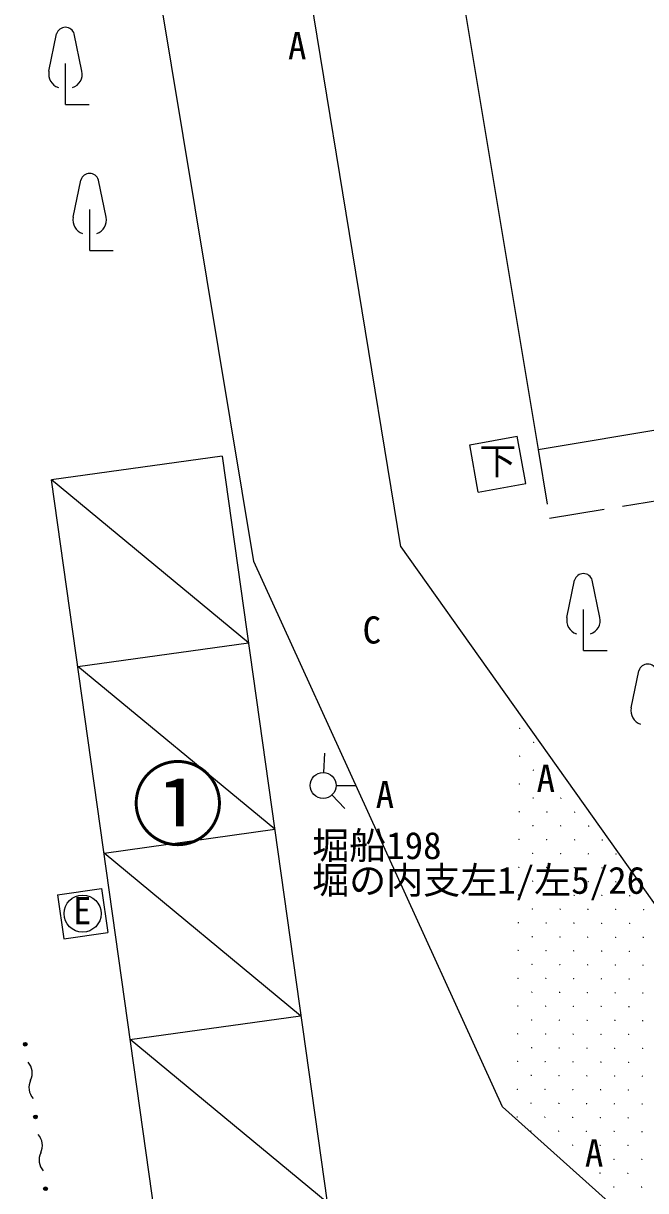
# Model space of a CAD drawing. Units: millimetres, scale not verified. Extents: x -100125 to 103927, y -69250 to 69250.
# Drawn here: x -78542 to -70139, y 11021 to 26793 of the extents above; entities that cross this region are included whole.
import ezdxf
from ezdxf.enums import TextEntityAlignment as Align

# ---------------------------------------------------------------- set-up
doc = ezdxf.new("R2010")
doc.units = ezdxf.units.MM
doc.header["$LTSCALE"] = 250
doc.linetypes.add('DASHED3', pattern=[4, 3, -1])
doc.layers.add('1-0_現況', color=2, linetype='Continuous')
doc.layers.add('1-1_3案', color=7, linetype='Continuous')
doc.styles.add('ＭＳ ゴシック', font='')
doc.styles.get('ＭＳ ゴシック').set_extended_font_data('MS Gothic')

msp = doc.modelspace()

# ---------------------------------------------------------------- linework, layer by layer
at = {"layer": '1-0_現況'}
for p, q in [((-73447, 19721.2), (-75745.9, 33794.7)), ((-73287.1, 31252.5), (-71591.7, 21037)), ((-78196.3, 26146.4), (-78092.9, 26649.8)), ((-77751.4, 26146.4), (-77854.8, 26649.8)), ((-77973.9, 25698.2), (-77973.9, 26252.4)), ((-77973.9, 25698.2), (-77655.4, 25698.2)), ((-77869.3, 24172.7), (-77765.8, 24676.1)), ((-77424.3, 24172.7), (-77527.8, 24676.1)), ((-77646.8, 23724.5), (-77646.8, 24278.6)), ((-77646.8, 23724.5), (-77328.3, 23724.5)), ((-71591.7, 21037), (-59107.8, 23108.9)), ((-72513.3, 21099), (-71873.5, 21213.8)), ((-71758.7, 20574), (-71873.5, 21213.8)), ((-72398.5, 20459.2), (-72513.3, 21099)), ((-75856, 20945.4), (-78160.6, 20623.7)), ((-75856, 20945.4), (-74441.2, 10861.9)), ((-76745.2, 10535.8), (-78160.6, 20623.7)), ((-75504.1, 18424.9), (-78160.6, 20623.7)), ((-72398.5, 20459.2), (-71758.7, 20574)), ((-71201, 18765.7), (-71097.6, 19269.1)), ((-70756.1, 18765.7), (-70859.5, 19269.1)), ((-70978.6, 18317.5), (-70978.6, 18871.7)), ((-77808.8, 18103.1), (-75504.1, 18424.9)), ((-70978.6, 18317.5), (-70660.1, 18317.5)), ((-75148.6, 15903.5), (-77807, 18103.4)), ((-70332.8, 17543), (-70229.4, 18046.4)), ((-71838.2, 17264.1), (-71843.2, 17264.1)), ((-71840.7, 17266.6), (-71840.7, 17261.6)), ((-71651.9, 17075.4), (-71656.9, 17075.4)), ((-71654.4, 17077.9), (-71654.4, 17072.9)), ((-74485.8, 16669.8), (-74472.4, 16932)), ((-71840.7, 16889.1), (-71845.7, 16889.1)), ((-71843.2, 16891.6), (-71843.2, 16886.6)), ((-71654.4, 16700.4), (-71659.4, 16700.4)), ((-71656.9, 16702.9), (-71656.9, 16697.9)), ((-74319.7, 16494.8), (-74057.2, 16494.3)), ((-71843.2, 16514.2), (-71848.2, 16514.2)), ((-71845.7, 16516.7), (-71845.7, 16511.7)), ((-74201.4, 16183.9), (-74376.1, 16371.1)), ((-71657, 16325.4), (-71662, 16325.4)), ((-71659.5, 16327.9), (-71659.5, 16322.9)), ((-71282, 16322.9), (-71287, 16322.9)), ((-71284.5, 16325.4), (-71284.5, 16320.4)), ((-71845.7, 16139.2), (-71850.7, 16139.2)), ((-71848.2, 16141.7), (-71848.2, 16136.7)), ((-71470.7, 16136.6), (-71475.7, 16136.6)), ((-71473.2, 16139.1), (-71473.2, 16134.1)), ((-71095.7, 16134.1), (-71100.7, 16134.1)), ((-71098.2, 16136.6), (-71098.2, 16131.6)), ((-71659.5, 15950.4), (-71664.5, 15950.4)), ((-71662, 15952.9), (-71662, 15947.9)), ((-71284.5, 15947.9), (-71289.5, 15947.9)), ((-71287, 15950.4), (-71287, 15945.4)), ((-70909.5, 15945.4), (-70914.5, 15945.4)), ((-70912, 15947.9), (-70912, 15942.9)), ((-77452.9, 15579.7), (-75147.6, 15903.6)), ((-71848.2, 15764.2), (-71853.2, 15764.2)), ((-71850.7, 15766.7), (-71850.7, 15761.7)), ((-71473.2, 15761.7), (-71478.2, 15761.7)), ((-71475.7, 15764.2), (-71475.7, 15759.2)), ((-71098.2, 15759.1), (-71103.2, 15759.1)), ((-71100.7, 15761.6), (-71100.7, 15756.6)), ((-70723.2, 15756.6), (-70728.2, 15756.6)), ((-70725.7, 15759.1), (-70725.7, 15754.1)), ((-74800.3, 13383.7), (-77452.9, 15579.7)), ((-71662, 15575.4), (-71667, 15575.4)), ((-71664.5, 15577.9), (-71664.5, 15572.9)), ((-71287, 15572.9), (-71292, 15572.9)), ((-71289.5, 15575.4), (-71289.5, 15570.4)), ((-70912, 15570.4), (-70917, 15570.4)), ((-70914.5, 15572.9), (-70914.5, 15567.9)), ((-70537, 15567.9), (-70542, 15567.9)), ((-70539.5, 15570.4), (-70539.5, 15565.4)), ((-71850.7, 15389.2), (-71855.7, 15389.2)), ((-71853.2, 15391.7), (-71853.2, 15386.7)), ((-71475.7, 15386.7), (-71480.7, 15386.7)), ((-71478.2, 15389.2), (-71478.2, 15384.2)), ((-71100.8, 15384.1), (-71105.8, 15384.1)), ((-71103.3, 15386.6), (-71103.3, 15381.6)), ((-70725.8, 15381.6), (-70730.8, 15381.6)), ((-70728.3, 15384.1), (-70728.3, 15379.1)), ((-71664.5, 15200.4), (-71669.5, 15200.4)), ((-71667, 15202.9), (-71667, 15197.9)), ((-71289.5, 15197.9), (-71294.5, 15197.9)), ((-71292, 15200.4), (-71292, 15195.4)), ((-70914.5, 15195.4), (-70919.5, 15195.4)), ((-70917, 15197.9), (-70917, 15192.9)), ((-70539.5, 15192.9), (-70544.5, 15192.9)), ((-70542, 15195.4), (-70542, 15190.4)), ((-78081.7, 15017.5), (-77487.8, 15102.6)), ((-78080.9, 15017.6), (-77997.5, 14423.4)), ((-77486.9, 15102.7), (-77403.6, 14508.5)), ((-71853.3, 15014.2), (-71858.3, 15014.2)), ((-71855.8, 15016.7), (-71855.8, 15011.7)), ((-71478.3, 15011.7), (-71483.3, 15011.7)), ((-71480.8, 15014.2), (-71480.8, 15009.2)), ((-71103.3, 15009.2), (-71108.3, 15009.2)), ((-71105.8, 15011.7), (-71105.8, 15006.7)), ((-70728.3, 15006.6), (-70733.3, 15006.6)), ((-70730.8, 15009.1), (-70730.8, 15004.1)), ((-70353.3, 15004.1), (-70358.3, 15004.1)), ((-70355.8, 15006.6), (-70355.8, 15001.6)), ((-71669.5, 14827.9), (-71669.5, 14822.9)), ((-71667, 14825.4), (-71672, 14825.4)), ((-71292, 14822.9), (-71297, 14822.9)), ((-71294.5, 14825.4), (-71294.5, 14820.4)), ((-70917, 14820.4), (-70922, 14820.4)), ((-70919.5, 14822.9), (-70919.5, 14817.9)), ((-70542, 14817.9), (-70547, 14817.9)), ((-70544.5, 14820.4), (-70544.5, 14815.4)), ((-70167.1, 14815.4), (-70172.1, 14815.4)), ((-70169.6, 14817.9), (-70169.6, 14812.9)), ((-71855.8, 14639.2), (-71860.8, 14639.2)), ((-71858.3, 14641.7), (-71858.3, 14636.7)), ((-71480.8, 14636.7), (-71485.8, 14636.7)), ((-71483.3, 14639.2), (-71483.3, 14634.2)), ((-71105.8, 14634.2), (-71110.8, 14634.2)), ((-71108.3, 14636.7), (-71108.3, 14631.7)), ((-70730.8, 14631.6), (-70735.8, 14631.6)), ((-70733.3, 14634.1), (-70733.3, 14629.1)), ((-70355.8, 14629.1), (-70360.8, 14629.1)), ((-70358.3, 14631.6), (-70358.3, 14626.6)), ((-77996.7, 14423.5), (-77402.7, 14508.6)), ((-71669.5, 14450.4), (-71674.5, 14450.4)), ((-71672, 14452.9), (-71672, 14447.9)), ((-71294.5, 14447.9), (-71299.5, 14447.9)), ((-71297, 14450.4), (-71297, 14445.4)), ((-70919.6, 14445.4), (-70924.6, 14445.4)), ((-70922.1, 14447.9), (-70922.1, 14442.9)), ((-70544.6, 14442.9), (-70549.6, 14442.9)), ((-70547.1, 14445.4), (-70547.1, 14440.4)), ((-70169.6, 14440.4), (-70174.6, 14440.4)), ((-70172.1, 14442.9), (-70172.1, 14437.9)), ((-71858.3, 14264.2), (-71863.3, 14264.2)), ((-71860.8, 14266.7), (-71860.8, 14261.7)), ((-71483.3, 14261.7), (-71488.3, 14261.7)), ((-71485.8, 14264.2), (-71485.8, 14259.2)), ((-71108.3, 14259.2), (-71113.3, 14259.2)), ((-71110.8, 14261.7), (-71110.8, 14256.7)), ((-70733.3, 14256.7), (-70738.3, 14256.7)), ((-70735.8, 14259.2), (-70735.8, 14254.2)), ((-70358.3, 14254.1), (-70363.3, 14254.1)), ((-70360.8, 14256.6), (-70360.8, 14251.6)), ((-71672.1, 14075.5), (-71677.1, 14075.5)), ((-71674.6, 14078), (-71674.6, 14073)), ((-71297.1, 14072.9), (-71302.1, 14072.9)), ((-71299.6, 14075.4), (-71299.6, 14070.4)), ((-70922.1, 14070.4), (-70927.1, 14070.4)), ((-70924.6, 14072.9), (-70924.6, 14067.9)), ((-70547.1, 14067.9), (-70552.1, 14067.9)), ((-70549.6, 14070.4), (-70549.6, 14065.4)), ((-70172.1, 14065.4), (-70177.1, 14065.4)), ((-70174.6, 14067.9), (-70174.6, 14062.9)), ((-71860.8, 13889.2), (-71865.8, 13889.2)), ((-71863.3, 13891.7), (-71863.3, 13886.7)), ((-71485.8, 13886.7), (-71490.8, 13886.7)), ((-71488.3, 13889.2), (-71488.3, 13884.2)), ((-71110.8, 13884.2), (-71115.8, 13884.2)), ((-71113.3, 13886.7), (-71113.3, 13881.7)), ((-70735.8, 13881.7), (-70740.8, 13881.7)), ((-70738.3, 13884.2), (-70738.3, 13879.2)), ((-70363.3, 13881.6), (-70363.3, 13876.6)), ((-70360.8, 13879.1), (-70365.8, 13879.1)), ((-71674.6, 13700.5), (-71679.6, 13700.5)), ((-71677.1, 13703), (-71677.1, 13698)), ((-71299.6, 13697.9), (-71304.6, 13697.9)), ((-71302.1, 13700.4), (-71302.1, 13695.4)), ((-70924.6, 13695.4), (-70929.6, 13695.4)), ((-70927.1, 13697.9), (-70927.1, 13692.9)), ((-70549.6, 13692.9), (-70554.6, 13692.9)), ((-70552.1, 13695.4), (-70552.1, 13690.4)), ((-70174.6, 13690.4), (-70179.6, 13690.4)), ((-70177.1, 13692.9), (-70177.1, 13687.9)), ((-71863.3, 13514.2), (-71868.3, 13514.2)), ((-71865.8, 13516.7), (-71865.8, 13511.7)), ((-71488.3, 13511.7), (-71493.3, 13511.7)), ((-71490.8, 13514.2), (-71490.8, 13509.2)), ((-71113.3, 13509.2), (-71118.3, 13509.2)), ((-71115.8, 13511.7), (-71115.8, 13506.7)), ((-70738.3, 13506.7), (-70743.3, 13506.7)), ((-70740.8, 13509.2), (-70740.8, 13504.2)), ((-70363.4, 13504.2), (-70368.4, 13504.2)), ((-70365.9, 13506.7), (-70365.9, 13501.7)), ((-77105, 13062), (-74800.3, 13383.7)), ((-71677.1, 13325.5), (-71682.1, 13325.5)), ((-71679.6, 13328), (-71679.6, 13323)), ((-71302.1, 13323), (-71307.1, 13323)), ((-71304.6, 13325.5), (-71304.6, 13320.5)), ((-70927.1, 13320.4), (-70932.1, 13320.4)), ((-70929.6, 13322.9), (-70929.6, 13317.9)), ((-70552.1, 13317.9), (-70557.1, 13317.9)), ((-70554.6, 13320.4), (-70554.6, 13315.4)), ((-70177.1, 13315.4), (-70182.1, 13315.4)), ((-70179.6, 13317.9), (-70179.6, 13312.9)), ((-71865.8, 13139.2), (-71870.8, 13139.2)), ((-71868.3, 13141.7), (-71868.3, 13136.7)), ((-71490.8, 13136.7), (-71495.8, 13136.7)), ((-71493.3, 13139.2), (-71493.3, 13134.2)), ((-71115.9, 13134.2), (-71120.9, 13134.2)), ((-71118.4, 13136.7), (-71118.4, 13131.7)), ((-70740.9, 13131.7), (-70745.9, 13131.7)), ((-70743.4, 13134.2), (-70743.4, 13129.2)), ((-70365.9, 13129.2), (-70370.9, 13129.2)), ((-70368.4, 13131.7), (-70368.4, 13126.7)), ((-78515, 12998.5), (-78520, 12998.5)), ((-78517.5, 13001), (-78517.5, 12996)), ((-74441.2, 10861.9), (-77099.8, 13062.7)), ((-71679.6, 12950.5), (-71684.6, 12950.5)), ((-71682.1, 12953), (-71682.1, 12948)), ((-71304.6, 12948), (-71309.6, 12948)), ((-71307.1, 12950.5), (-71307.1, 12945.5)), ((-70929.6, 12945.4), (-70934.6, 12945.4)), ((-70932.1, 12947.9), (-70932.1, 12942.9)), ((-70554.6, 12942.9), (-70559.6, 12942.9)), ((-70557.1, 12945.4), (-70557.1, 12940.4)), ((-70179.6, 12940.4), (-70184.6, 12940.4)), ((-70182.1, 12942.9), (-70182.1, 12937.9)), ((-71868.4, 12764.2), (-71873.4, 12764.2)), ((-71870.9, 12766.7), (-71870.9, 12761.7)), ((-71493.4, 12761.7), (-71498.4, 12761.7)), ((-71495.9, 12764.2), (-71495.9, 12759.2)), ((-71118.4, 12759.2), (-71123.4, 12759.2)), ((-71120.9, 12761.7), (-71120.9, 12756.7)), ((-70743.4, 12756.7), (-70748.4, 12756.7)), ((-70745.9, 12759.2), (-70745.9, 12754.2)), ((-70368.4, 12754.2), (-70373.4, 12754.2)), ((-70370.9, 12756.7), (-70370.9, 12751.7)), ((-71682.1, 12575.5), (-71687.1, 12575.5)), ((-71684.6, 12578), (-71684.6, 12573)), ((-71307.1, 12573), (-71312.1, 12573)), ((-71309.6, 12575.5), (-71309.6, 12570.5)), ((-70932.1, 12570.5), (-70937.1, 12570.5)), ((-70934.6, 12573), (-70934.6, 12568)), ((-70557.1, 12567.9), (-70562.1, 12567.9)), ((-70559.6, 12570.4), (-70559.6, 12565.4)), ((-70182.2, 12565.4), (-70187.2, 12565.4)), ((-70184.7, 12567.9), (-70184.7, 12562.9)), ((-71870.9, 12389.2), (-71875.9, 12389.2)), ((-71873.4, 12391.7), (-71873.4, 12386.7)), ((-71495.9, 12386.7), (-71500.9, 12386.7)), ((-71498.4, 12389.2), (-71498.4, 12384.2)), ((-71120.9, 12384.2), (-71125.9, 12384.2)), ((-71123.4, 12386.7), (-71123.4, 12381.7)), ((-70745.9, 12381.7), (-70750.9, 12381.7)), ((-70748.4, 12384.2), (-70748.4, 12379.2)), ((-70370.9, 12379.2), (-70375.9, 12379.2)), ((-70373.4, 12381.7), (-70373.4, 12376.7)), ((-71684.6, 12200.5), (-71689.6, 12200.5)), ((-71687.1, 12203), (-71687.1, 12198)), ((-71309.6, 12198), (-71314.6, 12198)), ((-71312.1, 12200.5), (-71312.1, 12195.5)), ((-70934.7, 12195.5), (-70939.7, 12195.5)), ((-70937.2, 12198), (-70937.2, 12193)), ((-70559.7, 12192.9), (-70564.7, 12192.9)), ((-70562.2, 12195.4), (-70562.2, 12190.4)), ((-70184.7, 12190.4), (-70189.7, 12190.4)), ((-70187.2, 12192.9), (-70187.2, 12187.9)), ((-78377.4, 12017.6), (-78382.4, 12017.6)), ((-78379.9, 12020.1), (-78379.9, 12015.1)), ((-71873.4, 12014.3), (-71878.4, 12014.3)), ((-71875.9, 12016.8), (-71875.9, 12011.8)), ((-71498.4, 12011.7), (-71503.4, 12011.7)), ((-71500.9, 12014.2), (-71500.9, 12009.2)), ((-71123.4, 12009.2), (-71128.4, 12009.2)), ((-71125.9, 12011.7), (-71125.9, 12006.7)), ((-70748.4, 12006.7), (-70753.4, 12006.7)), ((-70750.9, 12009.2), (-70750.9, 12004.2)), ((-70373.4, 12004.2), (-70378.4, 12004.2)), ((-70375.9, 12006.7), (-70375.9, 12001.7)), ((-71687.2, 11825.5), (-71692.2, 11825.5)), ((-71689.7, 11828), (-71689.7, 11823)), ((-71312.2, 11823), (-71317.2, 11823)), ((-71314.7, 11825.5), (-71314.7, 11820.5)), ((-70937.2, 11820.5), (-70942.2, 11820.5)), ((-70939.7, 11823), (-70939.7, 11818)), ((-70562.2, 11818), (-70567.2, 11818)), ((-70564.7, 11820.5), (-70564.7, 11815.5)), ((-70187.2, 11815.4), (-70192.2, 11815.4)), ((-70189.7, 11817.9), (-70189.7, 11812.9)), ((-71125.9, 11634.2), (-71130.9, 11634.2)), ((-71128.4, 11636.7), (-71128.4, 11631.7)), ((-70750.9, 11631.7), (-70755.9, 11631.7)), ((-70753.4, 11634.2), (-70753.4, 11629.2)), ((-70375.9, 11629.2), (-70380.9, 11629.2)), ((-70378.4, 11631.7), (-70378.4, 11626.7)), ((-70564.7, 11443), (-70569.7, 11443)), ((-70567.2, 11445.5), (-70567.2, 11440.5)), ((-70189.7, 11440.4), (-70194.7, 11440.4)), ((-70192.2, 11442.9), (-70192.2, 11437.9)), ((-70753.4, 11256.7), (-70758.4, 11256.7)), ((-70755.9, 11259.2), (-70755.9, 11254.2)), ((-70378.5, 11254.2), (-70383.5, 11254.2)), ((-70381, 11256.7), (-70381, 11251.7)), ((-78241.1, 11045.9), (-78246.1, 11045.9)), ((-78243.6, 11048.4), (-78243.6, 11043.4)), ((-70567.2, 11068), (-70572.2, 11068)), ((-70569.7, 11070.5), (-70569.7, 11065.5)), ((-70192.2, 11065.5), (-70197.2, 11065.5)), ((-70194.7, 11068), (-70194.7, 11063))]:
    msp.add_line(p, q, dxfattribs=at)
at = {"layer": '1-0_現況', "linetype": 'DASHED3'}
for p, q in [((-71437, 20105.3), (-58952.5, 22173)), ((-71591.7, 21037), (-71437, 20105.3))]:
    msp.add_line(p, q, dxfattribs=at)
at = {"layer": '1-0_現況'}
for points in [[(-69646.3, 9979.9), (-72072, 12155.3), (-75429.8, 19521.2), (-78287.8, 36768.1)], [(-73447, 19721.2), (-69569.6, 14260.7), (-58504.7, 14041), (-56588.3, 15949)]]:
    msp.add_lwpolyline(points, dxfattribs=at)
for centre, radius in [((-74494.7, 16495.1), 175), ((-77742.3, 14763.5), 250), ((-78517.5, 12998.5), 25), ((-78517.5, 12998.5), 17), ((-78513.2, 13001.5), 18.8), ((-78517.5, 12998.5), 9), ((-78379.9, 12017.6), 25), ((-78379.9, 12017.6), 17), ((-78376.1, 12022.6), 18.8), ((-78379.9, 12017.6), 9), ((-78243.6, 11045.9), 25), ((-78243.6, 11045.9), 17), ((-78239, 11043.7), 18.8), ((-78243.6, 11045.9), 9)]:
    msp.add_circle(centre, radius, dxfattribs=at)
for centre, radius, start, end in [((-77973.9, 26615.7), 123.8, 16.01544, 163.98456), ((-78008.1, 26107.7), 192.2, 168.38851, 251.26151), ((-77939.6, 26107.7), 192.2, 288.73849, 11.61149), ((-77646.8, 24641.9), 123.8, 16.01544, 163.98456), ((-77681, 24134), 192.2, 168.38851, 251.26151), ((-77612.6, 24134), 192.2, 288.73849, 11.61149), ((-70978.6, 19235), 123.8, 16.01544, 163.98456), ((-71012.8, 18727), 192.2, 168.38851, 251.26151), ((-70944.3, 18727), 192.2, 288.73849, 11.61149), ((-70110.4, 18012.3), 123.8, 16.01544, 163.98456), ((-70144.6, 17504.3), 192.2, 168.38851, 251.26151), ((-78644.8, 12608.8), 222.3, 334.20522, 41.73775), ((-78244.5, 12415.3), 222.3, 154.20513, 221.738), ((-78507.7, 11629.9), 222.3, 334.20522, 41.73775), ((-78107.4, 11436.4), 222.3, 154.20522, 221.73775)]:
    msp.add_arc(centre, radius, start, end, dxfattribs=at)

# ---------------------------------------------------------------- texts
at = {"layer": '1-0_現況', "color": 7, "style": 'ＭＳ ゴシック'}
for s, p in [('A', (-74968.8, 26197.4)), ('下', (-72386, 20586.5)), ('C', (-73961.6, 18303.3)), ('A', (-71611.9, 16298.4)), ('A', (-73784.8, 16079.3)), ('堀船198', (-74643, 15390.6)), ('堀の内支左1/左5/26', (-74643, 14921.4)), ('E', (-77872.2, 14510.9)), ('A', (-70959.3, 11235.6))]:
    msp.add_text(s, height=366.6, dxfattribs=at).set_placement(p, align=Align.BOTTOM_LEFT)
at = {"layer": '1-1_3案', "style": 'ＭＳ ゴシック'}
msp.add_text('①', height=916.4, dxfattribs=at).set_placement((-77081.5, 15507.4), align=Align.BOTTOM_LEFT)

doc.saveas('drawing.dxf')
